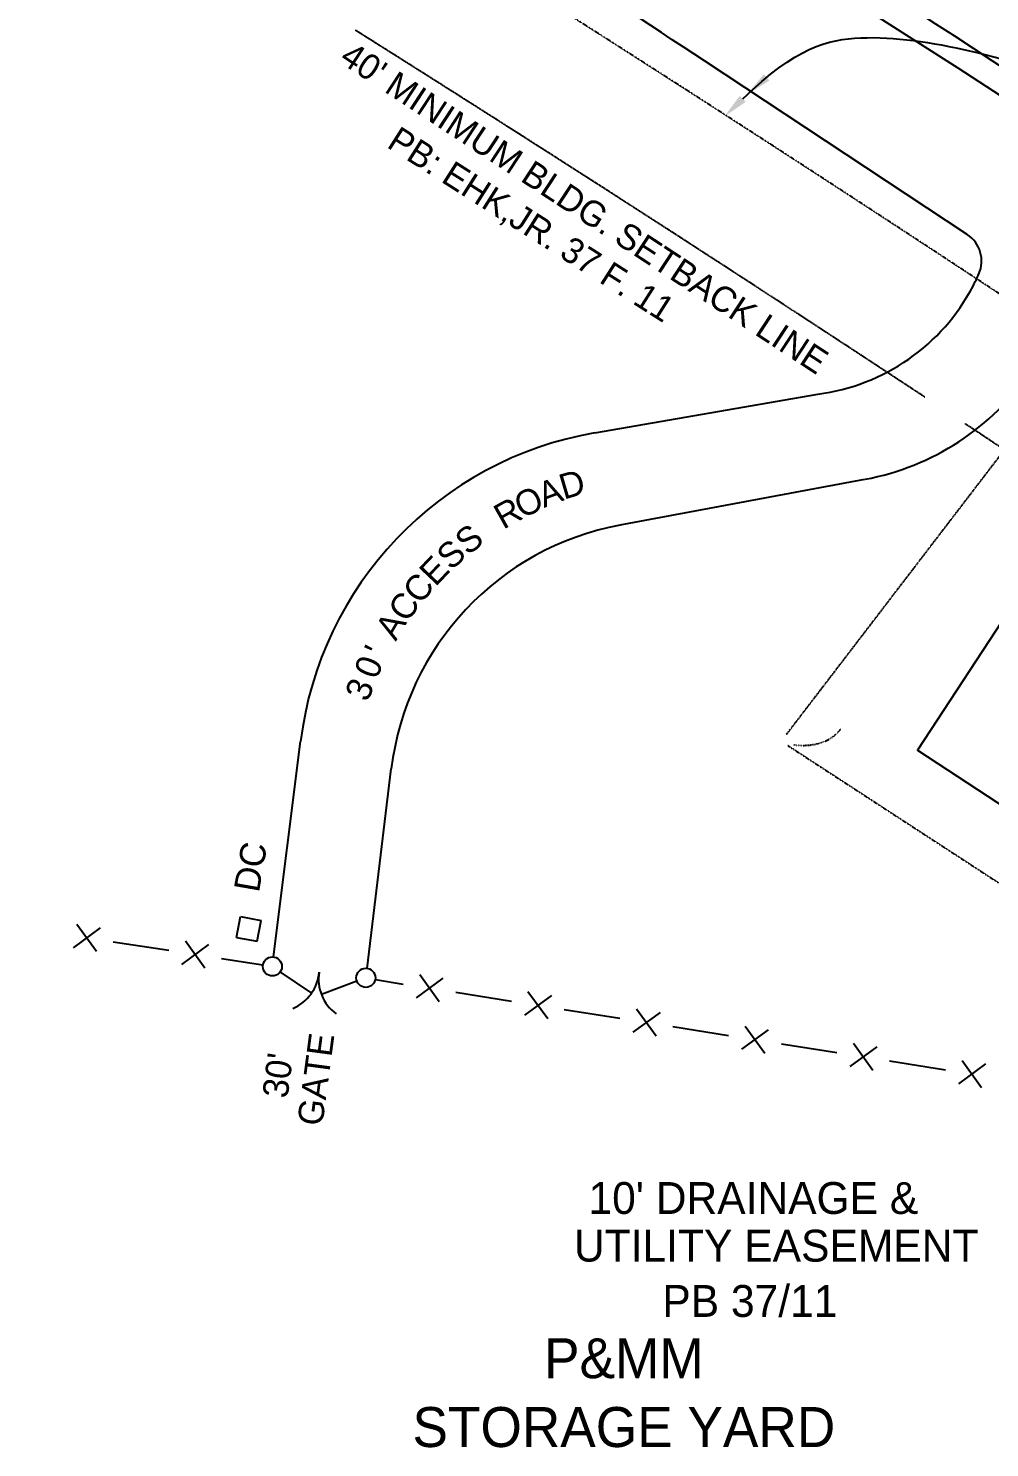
# Model space of a CAD drawing. Header units: inches. Extents: x -46627 to 16189, y -40789 to 47130.
# Drawn here: x -20712 to -17089, y -17609 to -12256 of the extents above; entities that cross this region are included whole.
import ezdxf
from ezdxf.enums import TextEntityAlignment as Align

# ---------------------------------------------------------------- set-up
doc = ezdxf.new("R2010")
doc.units = ezdxf.units.IN
doc.header["$MEASUREMENT"] = 0
for name, pattern in [('DIVIDE', [1.25, 0.5, -0.25, 0, -0.25, 0, -0.25]), ('DOT', [0.25, 0, -0.25]), ('HIDDEN2', [0.1875, 0.125, -0.0625])]:
    doc.linetypes.add(name, pattern=pattern)
for name, color, linetype in [('11', 7, 'CONTINUOUS'), ('13', 7, 'CONTINUOUS'), ('15', 7, 'CONTINUOUS'), ('16', 7, 'CONTINUOUS'), ('21', 7, 'CONTINUOUS'), ('4', 7, 'CONTINUOUS'), ('42', 7, 'CONTINUOUS'), ('5', 7, 'CONTINUOUS'), ('8', 7, 'CONTINUOUS'), ('9', 7, 'CONTINUOUS')]:
    doc.layers.add(name, color=color, linetype=linetype)
doc.styles.add('txt', font='TXT', dxfattribs={"height": 0.2})

msp = doc.modelspace()

# ---------------------------------------------------------------- linework, layer by layer
at = {"layer": '11', "color": 5, "linetype": 'DOT'}
msp.add_open_spline([(-17826.5588, -14957.8631), (-17749.2632, -14968.1879), (-17681.2988, -14943.7391), (-17650.076, -14898.0851)], degree=3, dxfattribs=at)
at = {"layer": '15', "color": 132, "linetype": 'Continuous'}
for p, q in [((-19927.4528, -15684.9455), (-19912.6484, -15606.2123)), ((-19912.6484, -15606.2123), (-19834.9832, -15620.4683)), ((-19849.7876, -15699.2015), (-19834.9832, -15620.4683)), ((-19927.4528, -15684.9455), (-19849.7876, -15699.2015))]:
    msp.add_line(p, q, dxfattribs=at)
at = {"layer": '16', "color": 6, "linetype": 'Continuous'}
for p, q in [((-20441.7464, -15648.7967), (-20543.4488, -15723.3707)), ((-20530.1444, -15634.4243), (-20455.5704, -15736.1267)), ((-20392.9328, -15700.8455), (-20182.9004, -15733.1699)), ((-20032.9328, -15711.7127), (-20134.6364, -15786.2867)), ((-20120.264, -15697.8887), (-20046.7568, -15799.0439)), ((-19984.1204, -15763.7627), (-19828.2116, -15788.5247)), ((-19644.2072, -15895.1675), (-19763.0096, -15813.9167)), ((-19404.2804, -15843.0179), (-19299.8132, -15860.2475)), ((-19149.8456, -15838.7903), (-19250.9996, -15912.2963)), ((-19237.1756, -15824.9663), (-19163.6696, -15926.1215)), ((-19473.5804, -15849.2459), (-19607.2208, -15899.3243)), ((-19101.032, -15890.8403), (-18890.4812, -15924.7799)), ((-18828.9116, -15888.9503), (-18754.3376, -15990.6539)), ((-18740.5124, -15903.3227), (-18842.216, -15977.8967)), ((-18692.2484, -15956.4395), (-18482.216, -15988.7639)), ((-18331.1804, -15967.8551), (-18433.952, -16041.8807)), ((-18419.5796, -15953.4827), (-18345.554, -16056.2531)), ((-18282.9164, -16020.9719), (-18073.4324, -16054.3631)), ((-17923.4648, -16032.9071), (-18024.62, -16106.4131)), ((-18010.7948, -16019.0819), (-17936.222, -16120.7855)), ((-17873.5844, -16085.5043), (-17664.1004, -16118.8955)), ((-17514.1328, -16097.4395), (-17615.8352, -16172.0135)), ((-17601.4628, -16083.6143), (-17528.5052, -16185.8375)), ((-17465.8676, -16150.5563), (-17254.7684, -16183.4279)), ((-17104.8008, -16161.9719), (-17206.5032, -16236.5459)), ((-17192.6792, -16149.2147), (-17119.1732, -16250.3699))]:
    msp.add_line(p, q, dxfattribs=at)
for centre in [(-19792.4197, -15793.9564, 0), (-19440.2255, -15836.8332, 0)]:
    msp.add_circle(centre, 36, dxfattribs=at)
for centre, start, end in [((-19778.732, -15802.3438, 0), 292.6781417, 355.4251417), ((-19455.4608, -15841.5513, 0), 170.7443306, 233.4913306)]:
    msp.add_arc(centre, 162.956, start, end, dxfattribs=at)
at = {"layer": '21', "color": 5, "linetype": 'Continuous'}
msp.add_arc((-82969.2931, -113100.096), 120360, 56.365277778, 61.515277778, dxfattribs=at)
at = {"layer": '4', "color": 1, "linetype": 'Continuous'}
for p, q in [((-17207.51, -12406.1951), (-19452.518, -10969.9091)), ((-17172.7952, -13033.3067), (-18164.1152, -12377.6099)), ((-11144.75, -16348.2059), (-17207.51, -12406.1951)), ((-18577.508, -13781.4107), (-17736.6884, -13634.8739)), ((-18481.9724, -14128.6067), (-17558.6216, -13956.6479)), ((-19788.1652, -15757.8299), (-19686.5384, -14945.3099)), ((-19435.4948, -15801.3551), (-19344.1712, -15048.2963))]:
    msp.add_line(p, q, dxfattribs=at)
for centre, radius, start, end in [((-72070.2466, -93989.1157, 0), 97807.1726, 56.554088889, 57.459263889), ((-17238.9967, -13133.3931, 0), 120, 336.2605972, 56.5178472), ((-17830.9035, -12873.0785, 0), 766.62, 332.4312556, 336.2605972), ((-17737.5156, -12998.9621, 0), 974.2301, 280.5907194, 325.7040972), ((-18285.7148, -15177.249, 0), 1066.1758, 100.5959194, 173.0560611)]:
    msp.add_arc(centre, radius, start, end, dxfattribs=at)
at = {"layer": '4', "color": 1, "linetype": 'Continuous', "extrusion": (3.62075e-06, -8.27781e-06, 1)}
msp.add_arc((-17831.7694, -12873.679, 0.0486), 767.1102, 277.1199505, 332.5009449, dxfattribs=at)
at = {"layer": '4', "color": 1, "linetype": 'Continuous', "extrusion": (6.17839e-07, -9.67097e-07, 1)}
msp.add_arc((-18345.1784, -15112.8555, 0.0019), 1351.5629, 99.8981328, 172.8676161, dxfattribs=at)
at = {"layer": '42', "color": 7, "linetype": 'Continuous', "elevation": -0.006}
msp.add_lwpolyline([(-14520.6512, -15395.9135), (-16698.0008, -13967.7083), (-17360.9012, -14978.3243), (-15183.5528, -16406.5295)], close=True, dxfattribs=at)
at = {"layer": '5', "color": 252, "linetype": 'HIDDEN2'}
for start, end in [(56.576633333, 57.805111111), (56.403194444, 56.488647222)]:
    msp.add_arc((-82969.2931, -113100.096), 119160, start, end, dxfattribs=at)
at = {"layer": '8', "color": 52, "linetype": 'Continuous'}
msp.add_open_spline([(-18019.358, -12521.5619), (-17818.3292, -12327.0947), (-17583.1424, -12266.1443), (-17173.7456, -12327.0947), (-16677.242, -12475.1159), (-16198.16, -12692.7935), (-15902, -12866.9363), (-15675.524, -13014.9575)], degree=3, dxfattribs=at)
for points in [[(-17918.666, -12452.5667), (-17939.828, -12428.5631), (-18001.2572, -12504.0515)], [(-18008.2328, -12533.0615), (-18030.482, -12510.0623), (-18088.3568, -12588.3083)]]:
    msp.add_solid(points, dxfattribs=at)
at = {"layer": '9', "color": 3, "linetype": 'DIVIDE'}
for p, q in [((-17855.8556, -14920.7723), (-16740.2576, -13463.5343)), ((-17848.958, -14960.9723), (-15167.3492, -16708.5335))]:
    msp.add_line(p, q, dxfattribs=at)
msp.add_arc((-82969.2931, -113100.096), 119640, 56.387769445, 58.0137, dxfattribs=at)

# ---------------------------------------------------------------- texts
at = {"layer": '13', "color": 7, "linetype": 'Continuous', "style": 'txt', "width": 0.997924}
for s, p in [("10' DRAINAGE &", (-18600.902, -16727.5199)), ('PB 37/11', (-18322.346, -17115.8807))]:
    msp.add_text(s, height=120.2208, dxfattribs=at).set_placement(p)
at = {"layer": '13', "color": 7, "linetype": 'Continuous', "style": 'txt', "width": 0.998483}
msp.add_text('UTILITY EASEMENT', height=120.2208, rotation=359.9963313, dxfattribs=at).set_placement((-18655.7768, -16907.2967))
at = {"layer": '15', "color": 132, "linetype": 'Continuous', "style": 'txt', "width": 0.995382}
msp.add_text('DC', height=96.414, rotation=80.1347594, dxfattribs=at).set_placement((-19874.8546, -15418.1994), align=Align.MIDDLE)
at = {"layer": '16', "color": 6, "linetype": 'Continuous', "style": 'txt'}
for s, height, rotation, width, p in [('GATE', 95.4924, 82.4081011, 1.003782, (-19628.7911, -16219.6073)), ("30'", 96.2148, 82.6062067, 0.998241, (-19772.3917, -16204.916))]:
    msp.add_text(s, height=height, rotation=rotation, dxfattribs=dict(at, width=width)).set_placement(p, align=Align.MIDDLE)
at = {"layer": '4', "color": 1, "linetype": 'Continuous', "style": 'txt', "width": 1.005558}
for s, rotation, p in [('A', 20.6734806, (-18762.9739, -13960.8033)), ('D', 16.3659594, (-18676.5089, -13929.1711)), ('O', 24.9810016, (-18847.0252, -13998.3461)), ('R', 29.2885228, (-18928.2637, -14041.6233)), ('S', 37.903565, (-19080.7608, -14144.5146)), ('S', 42.2110861, (-19151.2927, -14203.6381)), ('E', 46.5186072, (-19217.5591, -14267.51)), ('C', 50.8261283, (-19279.2399, -14335.8258)), ('C', 55.1336494, (-19336.0426, -14408.2604)), ('A', 59.4411705, (-19387.6934, -14484.469)), ("'", 63.7486916, (-19444.139, -14584.7646)), ('0', 68.0562127, (-19474.2869, -14646.0425)), ('3', 68.0562127, (-19508.4521, -14730.8417))]:
    msp.add_text(s, height=95.4384, rotation=rotation, dxfattribs=at).set_placement(p, align=Align.TOP_CENTER)
at = {"layer": '42', "color": 7, "linetype": 'Continuous', "style": 'txt', "width": 0.994273}
for s, p in [('P&MM', (-18467.4764, -17272.4291, -0.0072)), ('STORAGE YARD', (-18467.4764, -17531.2931, -0.0072))]:
    msp.add_text(s, height=150.864, dxfattribs=at).set_placement(p, align=Align.MIDDLE)
at = {"layer": '5', "color": 252, "linetype": 'Continuous', "style": 'txt'}
for s, rotation, p in [("40' MINIMUM BLDG. SETBACK LINE", 326.747613, (-19544.186, -12381.4655)), ('PB: EHK,JR. 37 F. 11', 327.539106, (-19365.404, -12702.0239))]:
    msp.add_text(s, height=96, rotation=rotation, dxfattribs=at).set_placement(p)

doc.saveas('drawing.dxf')
